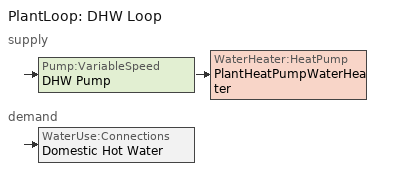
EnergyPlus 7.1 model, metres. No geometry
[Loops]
PlantLoop 'DHW Loop'
 supply: Pump:VariableSpeed 'DHW Pump' > WaterHeater:HeatPump 'PlantHeatPumpWaterHeater'
 demand: WaterUse:Connections 'Domestic Hot Water'
[Building]
Water Heater DHW Plant Loop Example: North Axis {deg}=0; Terrain=Suburbs; Loads Convergence Tolerance Value=0.04; Temperature Convergence Tolerance Value {deltaC}=0.04; Solar Distribution=FullInteriorAndExterior; Maximum Number of Warmup Days=25; Minimum Number of Warmup Days=6
[Site:Location]
CHICAGO_IL_USA_WMO_725300: Latitude {deg}=42; Longitude {deg}=-87.88; Time Zone {hr}=-6; Elevation {m}=190
[SizingPeriod:DesignDay] Day of Month=21; Humidity Condition Type=Wetbulb; Barometric Pressure {Pa}=99063; Rain Indicator=No; Snow Indicator=No; Daylight Saving Time Indicator=No; Solar Model Indicator=ASHRAEClearSky
Name | Month | Day Type | Maximum Dry-Bulb Temperature {C} | Daily Dry-Bulb Temperature Range {deltaC} | Wetbulb or DewPoint at Maximum Dry-Bulb {C} | Wind Speed {m/s} | Wind Direction {deg} | Sky Clearness
CHICAGO Ann Htg 99% Condns DB | 1 | WinterDesignDay | -17.3 | 0 | -17.3 | 4.9 | 270 | 0
CHICAGO Ann Clg 1% Condns DB=>MWB | 7 | SummerDesignDay | 31.5 | 10.7 | 23 | 5.3 | 230 | 1
[Site:WaterMainsTemperature]
Calculation Method=CORRELATION; Annual Average Outdoor Air Temperature {C}=9.69; Maximum Difference In Monthly Average Outdoor Air Temperatures {deltaC}=28.1
[Sizing:Plant]
DHW Loop: Loop Type=HEATING; Design Loop Exit Temperature {C}=82; Loop Design Temperature Difference {deltaC}=11
[PlantLoop]
DHW Loop: Fluid Type=WATER; Plant Equipment Operation Scheme=DHW Loop Operation; Maximum Loop Temperature {C}=100; Minimum Loop Temperature {C}=3; Maximum Loop Flow Rate {m3/s}=AUTOSIZE; Minimum Loop Flow Rate {m3/s}=0; Plant Loop Volume {m3}=AUTOSIZE; Load Distribution Scheme=OPTIMAL
[PlantEquipmentOperationSchemes]
DHW Loop Operation: Control Scheme 1=DHW Control Scheme; Control Scheme 1 Schedule=Always On
[PlantEquipmentOperation:HeatingLoad]
DHW Control Scheme: Load Range 1 Lower Limit {W}=0; Load Range 1 Upper Limit {W}=10000000; Range 1 Equipment List=DHW Plant Equipment
[PlantEquipmentList]
DHW Plant Equipment: PlantHeatPumpWaterHeater
[SetpointManager:Scheduled]
DHW Loop Set Point Manager: Control Variable=Temperature; Schedule=Hot Water Set Point Temp Schedule; Setpoint Node or NodeList=Water Heater Use Loop Outlet Node
[Pump:VariableSpeed]
DHW Pump: Rated Flow Rate {m3/s}=AUTOSIZE; Rated Pump Head {Pa}=0; Rated Power Consumption {W}=AUTOSIZE; Motor Efficiency=1; Fraction of Motor Inefficiencies to Fluid Stream=0; Coefficient 1 of the Part Load Performance Curve=0; Coefficient 2 of the Part Load Performance Curve=1; Coefficient 3 of the Part Load Performance Curve=0; Coefficient 4 of the Part Load Performance Curve=0; Minimum Flow Rate {m3/s}=0; Pump Control Type=INTERMITTENT
[WaterHeater:HeatPump]
PlantHeatPumpWaterHeater: Availability Schedule=PlantHPWHSch; Compressor Setpoint Temperature Schedule=PlantHPWHTempSch; Dead Band Temperature Difference {deltaC}=2; Condenser Water Flow Rate {m3/s}=0.00115525; Evaporator Air Flow Rate {m3/s}=1.00695; Inlet Air Configuration=OutdoorAirOnly; Tank=Water Heater Tank; DX Coil=HPWHPlantDXCoil; Minimum Inlet Air Temperature for Compressor Operation {C}=11; Compressor Location=Outdoors; Fan=HPWHPlantFan; Fan Placement=BlowThrough; Control Sensor Location In Stratified Tank=Heater1
[WaterHeater:Stratified]
Water Heater Tank: Tank Volume {m3}=0.1893; Tank Height {m}=1.4; Tank Shape=VerticalCylinder; Maximum Temperature Limit {C}=82.2222; Heater Priority Control=MasterSlave; Heater 1 Setpoint Temperature Schedule=Hot Water Set Point Temp Schedule; Heater 1 Deadband Temperature Difference {deltaC}=2; Heater 1 Capacity {W}=4500; Heater 1 Height {m}=1; Heater 2 Setpoint Temperature Schedule=Hot Water Set Point Temp Schedule; Heater 2 Deadband Temperature Difference {deltaC}=5; Heater 2 Capacity {W}=4500; Heater 2 Height {m}=0; Heater Fuel Type=ELECTRICITY; Heater Thermal Efficiency=0.98; Off Cycle Parasitic Fuel Consumption Rate {W}=10; Off Cycle Parasitic Fuel Type=ELECTRICITY; Off Cycle Parasitic Heat Fraction to Tank=0; On Cycle Parasitic Fuel Consumption Rate {W}=10; On Cycle Parasitic Fuel Type=ELECTRICITY; On Cycle Parasitic Heat Fraction to Tank=0; Ambient Temperature Indicator=SCHEDULE; Ambient Temperature Schedule=Ambient Temp Schedule; Uniform Skin Loss Coefficient per Unit Area to Ambient Temperature {W/m2-K}=0.846; Use Side Effectiveness=1; Inlet Mode=FIXED; Use Side Design Flow Rate {m3/s}=autosize; Source Side Design Flow Rate {m3/s}=0.00115525; Number of Nodes=6; Additional Destratification Conductivity {W/m-K}=0.1; Node 1 Additional Loss Coefficient {W/m2-K}=0.15; Node 6 Additional Loss Coefficient {W/m2-K}=0.1
[Coil:WaterHeating:AirToWaterHeatPump]
HPWHPlantDXCoil: Rated Heating Capacity {W}=25000; Rated COP {W/W}=3.2; Rated Sensible Heat Ratio=0.736; Rated Evaporator Inlet Air Dry-Bulb Temperature {C}=29.44; Rated Evaporator Inlet Air Wet-Bulb Temperature {C}=22.22; Rated Condenser Inlet Water Temperature {C}=55.72; Rated Evaporator Air Flow Rate {m3/s}=1.00695; Rated Condenser Water Flow Rate {m3/s}=0.00115525; Evaporator Fan Power Included in Rated COP=No; Condenser Pump Power Included in Rated COP=No; Condenser Pump Heat Included in Rated Heating Capacity and Rated COP=No; Condenser Water Pump Power {W}=150; Fraction of Condenser Pump Heat to Water=0.1; Crankcase Heater Capacity {W}=100; Maximum Ambient Temperature for Crankcase Heater Operation {C}=5; Evaporator Air Temperature Type for Curve Objects=WetBulbTemperature; Heating Capacity Function of Temperature Curve=HPWHHeatingCapFTemp; Heating COP Function of Temperature Curve=HPWHHeatingCOPFTemp; Part Load Fraction Correlation Curve=HPWHPLFFPLR
[Fan:OnOff]
HPWHPlantFan: Availability Schedule=PlantHPWHSch; Fan Efficiency=0.7; Pressure Rise {Pa}=100; Maximum Flow Rate {m3/s}=2.6852; Motor Efficiency=0.9; Motor In Airstream Fraction=1
[WaterUse:Connections]
Domestic Hot Water: Drain Water Heat Exchanger Type=NONE; Water Use Equipment 1=Sinks; Water Use Equipment 2=Showers
[WaterUse:Equipment] Peak Flow Rate {m3/s}=0.000158; Target Temperature Schedule=Sinks and Showers Temp Schedule
Name | Flow Rate Fraction Schedule
Sinks | Sinks Flow Schedule
Showers | Showers Flow Schedule
[Schedule:Compact]
Always On: THROUGH: 12/31, FOR: AllDays, UNTIL: 24:00, 1
Ambient Temp Schedule: THROUGH: 12/31, FOR: AllDays, UNTIL: 24:00, 22
Hot Water Set Point Temp Schedule: THROUGH: 12/31, FOR: AllDays, UNTIL: 24:00, 48.89
Sinks and Showers Temp Schedule: THROUGH: 12/31, FOR: AllDays, UNTIL: 24:00, 40.56
PlantHPWHSch: Through: 12/31, For: AllDays, Until: 24:00, 1
PlantHPWHTempSch: Through: 12/31, For: AllDays, Until: 24:00, 60
Sinks Flow Schedule: THROUGH: 12/31, FOR: AllDays, UNTIL: 1:00, 0.003, UNTIL: 2:00, 0.001, UNTIL: 3:00, 0, UNTIL: 4:00, 0, UNTIL: 5:00, 0.001, UNTIL: 6:00, 0.028, UNTIL: 7:00, 0.105, UNTIL: 8:00, 0.1, UNTIL: 9:00, 0.081, UNTIL: 10:00, 0.059, UNTIL: 11:00, 0.051, UNTIL: 12:00, 0.037, UNTIL: 13:00, 0.031, UNTIL: 14:00, 0.026, UNTIL: 15:00, 0.023, UNTIL: 16:00, 0.033, UNTIL: 17:00, 0.041, UNTIL: 18:00, 0.063, UNTIL: 19:00, 0.075, UNTIL: 20:00, 0.066, UNTIL: 21:00, 0.059, UNTIL: 22:00, 0.046, UNTIL: 23:00, 0.046, UNTIL: 24:00, 0.025
Showers Flow Schedule: THROUGH: 12/31, FOR: AllDays, UNTIL: 3:00, 0, UNTIL: 5:00, 0.2, UNTIL: 7:00, 0, UNTIL: 7:10, 1, UNTIL: 10:00, 0, UNTIL: 10:30, 0.3, UNTIL: 13:00, 0, UNTIL: 13:10, 0.5, UNTIL: 16:00, 0, UNTIL: 22:00, 0.1, UNTIL: 24:00, 0
[Curve:Biquadratic] Minimum Value of x=0; Maximum Value of x=40; Minimum Value of y=20; Maximum Value of y=90; Input Unit Type for X=Temperature; Input Unit Type for Y=Temperature; Output Unit Type=Dimensionless
Name | Coefficient1 Constant | Coefficient2 x | Coefficient3 x**2 | Coefficient4 y | Coefficient5 y**2 | Coefficient6 x*y
HPWHHeatingCapFTemp | 0.369827 | 0.043341 | -0.00023 | 0.000466 | 0.000026 | -0.00027
HPWHHeatingCOPFTemp | 1.19713 | 0.077849 | -1.6e-06 | -0.02675 | 0.000296 | -0.00112
[Curve:Quadratic]
HPWHPLFFPLR: Coefficient1 Constant=0.75; Coefficient2 x=0.25; Coefficient3 x**2=0; Minimum Value of x=0; Maximum Value of x=1
